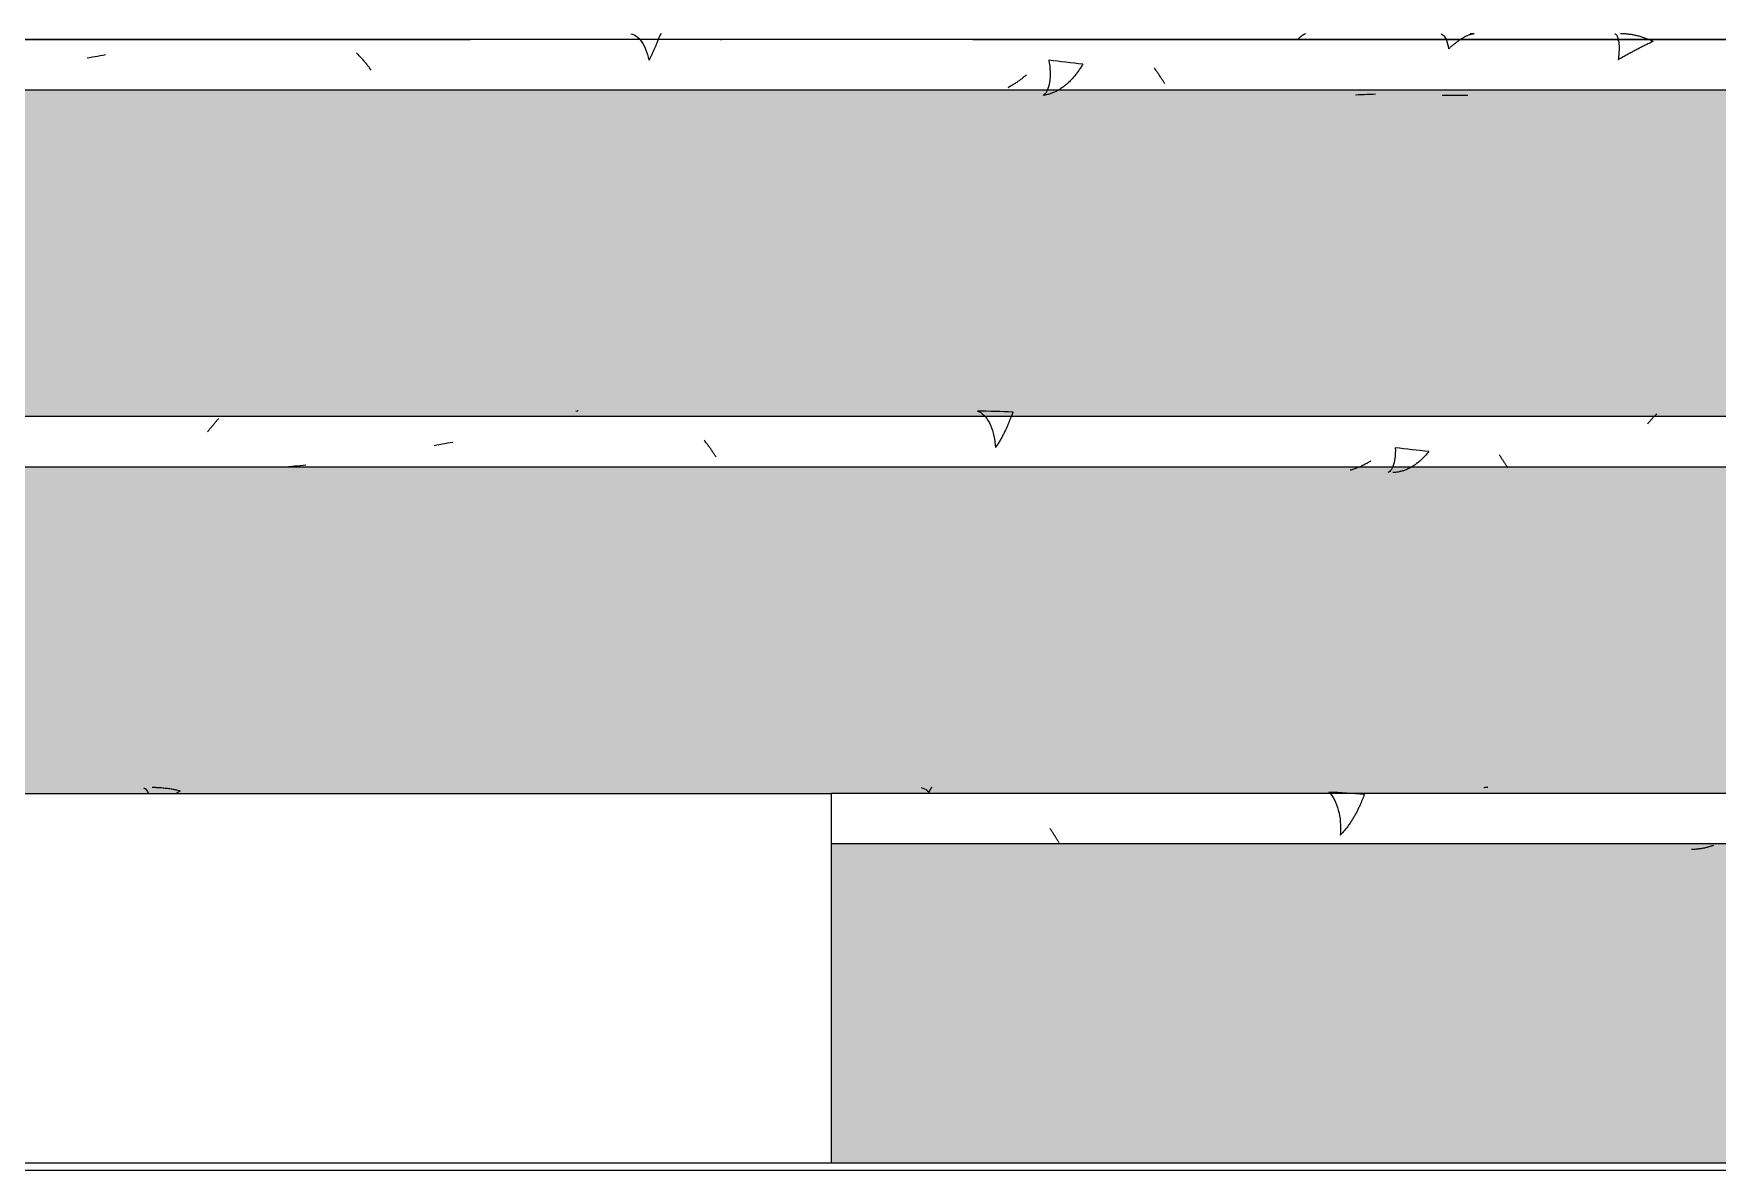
# Model space of a CAD drawing. Header units: millimetres. Extents: x -20608 to 106651, y -8981 to 93550.
# Drawn here: x 35833 to 36503, y -450 to 2 of the extents above; entities that cross this region are included whole.
import ezdxf

# ---------------------------------------------------------------- set-up
doc = ezdxf.new("R2010")
doc.units = ezdxf.units.MM
doc.linetypes.add('Grid Line', pattern=[14, 10, -2, 0, -2])
for name, color, linetype, lineweight in [('C-PRKG', 70, 'Continuous', 5), ('NET CAT', 3, 'Continuous', 5), ('NET THAY 1', 41, 'Continuous', 5), ('NET-THAY', 2, 'Continuous', 9), ('TRUC', 225, 'Continuous', 5)]:
    doc.layers.add(name, color=color, linetype=linetype, lineweight=lineweight)

# ---------------------------------------------------------------- blocks, each defined once
blk = doc.blocks.new('FP_390-MẶT ĐỨNG 1-14')
at = {"layer": 'NET THAY 1'}
for p, q in [((35876.63, -297.74), (35877.05, -297.93)), ((35877.05, -297.93), (35877.46, -298.24)), ((35877.46, -298.24), (35877.85, -298.68)), ((35877.85, -298.68), (35878.21, -299.24)), ((35878.21, -299.24), (35878.55, -299.91)), ((35880.63, -297.68), (35880.16, -297.67)), ((35881.1, -297.69), (35880.63, -297.68)), ((35881.57, -297.71), (35881.1, -297.69)), ((35882.04, -297.73), (35881.57, -297.71)), ((35882.51, -297.75), (35882.04, -297.73)), ((35882.97, -297.78), (35882.51, -297.75)), ((35883.44, -297.81), (35882.97, -297.78)), ((35883.91, -297.85), (35883.44, -297.81)), ((35884.38, -297.89), (35883.91, -297.85)), ((35884.84, -297.94), (35884.38, -297.89)), ((35885.31, -297.99), (35884.84, -297.94)), ((35885.77, -298.04), (35885.31, -297.99)), ((35886.24, -298.1), (35885.77, -298.04)), ((35886.71, -298.17), (35886.24, -298.1)), ((35887.17, -298.24), (35886.71, -298.17)), ((35887.63, -298.31), (35887.17, -298.24)), ((35888.1, -298.38), (35887.63, -298.31)), ((35888.56, -298.46), (35888.1, -298.38)), ((35889.02, -298.55), (35888.56, -298.46)), ((35889.48, -298.64), (35889.02, -298.55)), ((35889.94, -298.73), (35889.48, -298.64)), ((35890.07, -299.78), (35889.85, -299.92)), ((35890.4, -298.83), (35889.94, -298.73)), ((35890.28, -299.64), (35890.07, -299.78)), ((35890.49, -299.51), (35890.28, -299.64)), ((35890.86, -298.93), (35890.4, -298.83)), ((35890.7, -299.39), (35890.49, -299.51)), ((35890.9, -299.27), (35890.7, -299.39)), ((35891.32, -299.03), (35890.86, -298.93)), ((35891.11, -299.15), (35890.9, -299.27)), ((35891.32, -299.03), (35891.11, -299.15)), ((36186.2, -297.72), (36186.86, -297.88)), ((36186.86, -297.88), (36187.52, -298.13)), ((36187.52, -298.13), (36188.16, -298.48)), ((36188.16, -298.48), (36188.78, -298.93)), ((36188.78, -298.93), (36189.39, -299.48)), ((36189.45, -299.31), (36189.39, -299.48)), ((36189.52, -299.15), (36189.45, -299.31)), ((36189.58, -299.01), (36189.52, -299.15)), ((36189.64, -298.86), (36189.58, -299.01)), ((36189.7, -298.73), (36189.64, -298.86)), ((36189.76, -298.6), (36189.7, -298.73)), ((36189.82, -298.48), (36189.76, -298.6)), ((36189.87, -298.37), (36189.82, -298.48)), ((36189.93, -298.27), (36189.87, -298.37)), ((36189.98, -298.18), (36189.93, -298.27)), ((36190.03, -298.09), (36189.98, -298.18)), ((36190.08, -298.01), (36190.03, -298.09)), ((36190.13, -297.94), (36190.08, -298.01)), ((36190.18, -297.88), (36190.13, -297.94)), ((36190.23, -297.82), (36190.18, -297.88)), ((36190.28, -297.78), (36190.23, -297.82)), ((36190.33, -297.74), (36190.28, -297.78)), ((36190.37, -297.71), (36190.33, -297.74)), ((36190.42, -297.69), (36190.37, -297.71)), ((36190.47, -297.68), (36190.42, -297.69)), ((36350.33, -299.6), (36348.56, -299.49)), ((36348.56, -299.49), (36349.15, -300.14)), ((36349.15, -300.14), (36349.72, -300.87)), ((36349.72, -300.87), (36350.25, -301.69)), ((36352.09, -299.71), (36350.33, -299.6)), ((36353.85, -299.82), (36352.09, -299.71)), ((36355.62, -299.94), (36353.85, -299.82)), ((36357.38, -300.06), (36355.62, -299.94)), ((36359.14, -300.18), (36357.38, -300.06)), ((36360.9, -300.3), (36359.14, -300.18)), ((36362.66, -300.43), (36360.9, -300.3)), ((36362.21, -301.57), (36362.11, -301.81)), ((36362.3, -301.33), (36362.21, -301.57)), ((36362.4, -301.09), (36362.3, -301.33)), ((36362.49, -300.87), (36362.4, -301.09)), ((36362.57, -300.65), (36362.49, -300.87)), ((36362.66, -300.43), (36362.57, -300.65)), ((36410.26, -297.69), (36410.38, -297.73)), ((36410.66, -297.71), (36410.38, -297.73)), ((36410.93, -297.7), (36410.66, -297.71)), ((36411.2, -297.69), (36410.93, -297.7)), ((36411.48, -297.68), (36411.2, -297.69)), ((36411.75, -297.67), (36411.48, -297.68)), ((36350.25, -301.69), (36350.74, -302.57)), ((36350.74, -302.57), (36351.19, -303.53)), ((36351.19, -303.53), (36351.6, -304.54)), ((36351.6, -304.54), (36351.97, -305.59)), ((36351.97, -305.59), (36352.29, -306.69)), ((36352.29, -306.69), (36352.56, -307.81)), ((36352.56, -307.81), (36352.78, -308.96)), ((36359.24, -308.05), (36359.06, -308.38)), ((36359.42, -307.72), (36359.24, -308.05)), ((36359.59, -307.4), (36359.42, -307.72)), ((36359.76, -307.07), (36359.59, -307.4)), ((36359.92, -306.75), (36359.76, -307.07)), ((36360.08, -306.43), (36359.92, -306.75)), ((36360.23, -306.11), (36360.08, -306.43)), ((36360.38, -305.8), (36360.23, -306.11)), ((36360.53, -305.49), (36360.38, -305.8)), ((36360.67, -305.18), (36360.53, -305.49)), ((36360.81, -304.87), (36360.67, -305.18)), ((36360.95, -304.57), (36360.81, -304.87)), ((36361.08, -304.27), (36360.95, -304.57)), ((36361.21, -303.98), (36361.08, -304.27)), ((36361.33, -303.69), (36361.21, -303.98)), ((36361.46, -303.41), (36361.33, -303.69)), ((36361.57, -303.13), (36361.46, -303.41)), ((36361.69, -302.86), (36361.57, -303.13)), ((36361.8, -302.59), (36361.69, -302.86)), ((36361.91, -302.32), (36361.8, -302.59)), ((36362.01, -302.06), (36361.91, -302.32)), ((36362.11, -301.81), (36362.01, -302.06)), ((36237.72, -314.26), (36237.53, -313.99)), ((36237.9, -314.53), (36237.72, -314.26)), ((36238.08, -314.8), (36237.9, -314.53)), ((36238.25, -315.07), (36238.08, -314.8)), ((36352.78, -308.96), (36352.96, -310.11)), ((36352.96, -310.11), (36353.08, -311.26)), ((36353.08, -311.26), (36353.15, -312.41)), ((36353.16, -314.62), (36353.09, -315.66)), ((36353.15, -312.41), (36353.18, -313.53)), ((36353.18, -313.53), (36353.16, -314.62)), ((36354.62, -314.9), (36354.35, -315.2)), ((36354.88, -314.59), (36354.62, -314.9)), ((36355.13, -314.28), (36354.88, -314.59)), ((36355.39, -313.97), (36355.13, -314.28)), ((36355.64, -313.65), (36355.39, -313.97)), ((36355.88, -313.33), (36355.64, -313.65)), ((36356.12, -313.01), (36355.88, -313.33)), ((36356.36, -312.69), (36356.12, -313.01)), ((36356.59, -312.36), (36356.36, -312.69)), ((36356.82, -312.03), (36356.59, -312.36)), ((36357.04, -311.7), (36356.82, -312.03)), ((36357.26, -311.37), (36357.04, -311.7)), ((36357.48, -311.04), (36357.26, -311.37)), ((36357.69, -310.71), (36357.48, -311.04)), ((36357.9, -310.37), (36357.69, -310.71)), ((36358.11, -310.04), (36357.9, -310.37)), ((36358.31, -309.71), (36358.11, -310.04)), ((36358.5, -309.38), (36358.31, -309.71)), ((36358.69, -309.04), (36358.5, -309.38)), ((36358.88, -308.71), (36358.69, -309.04)), ((36359.06, -308.38), (36358.88, -308.71)), ((36238.42, -315.33), (36238.25, -315.07)), ((36238.59, -315.59), (36238.42, -315.33)), ((36238.76, -315.85), (36238.59, -315.59)), ((36238.92, -316.11), (36238.76, -315.85)), ((36239.08, -316.36), (36238.92, -316.11)), ((36239.24, -316.6), (36239.08, -316.36)), ((36239.4, -316.85), (36239.24, -316.6)), ((36239.55, -317.09), (36239.4, -316.85)), ((36239.7, -317.32), (36239.55, -317.09)), ((36239.85, -317.56), (36239.7, -317.32)), ((36239.99, -317.78), (36239.85, -317.56)), ((36240.14, -318.01), (36239.99, -317.78)), ((36240.28, -318.23), (36240.14, -318.01)), ((36240.42, -318.44), (36240.28, -318.23)), ((36240.55, -318.65), (36240.42, -318.44)), ((36240.69, -318.86), (36240.55, -318.65)), ((36240.82, -319.06), (36240.69, -318.86)), ((36240.95, -319.25), (36240.82, -319.06)), ((36241.07, -319.44), (36240.95, -319.25)), ((36241.2, -319.62), (36241.07, -319.44)), ((36353.09, -315.66), (36352.98, -316.66)), ((36353.26, -316.38), (36352.98, -316.66)), ((36353.54, -316.09), (36353.26, -316.38)), ((36353.81, -315.8), (36353.54, -316.09)), ((36354.09, -315.5), (36353.81, -315.8)), ((36354.35, -315.2), (36354.09, -315.5)), ((36498.38, -321.67), (36498.02, -321.75)), ((36498.74, -321.58), (36498.38, -321.67)), ((36499.1, -321.49), (36498.74, -321.58)), ((36499.46, -321.39), (36499.1, -321.49)), ((36499.82, -321.29), (36499.46, -321.39)), ((36500.17, -321.18), (36499.82, -321.29)), ((36500.53, -321.06), (36500.17, -321.18)), ((36500.88, -320.95), (36500.53, -321.06)), ((36501.23, -320.82), (36500.88, -320.95)), ((36501.58, -320.7), (36501.23, -320.82)), ((36493.28, -322.32), (36492.92, -322.33)), ((36493.65, -322.31), (36493.28, -322.32)), ((36494.02, -322.29), (36493.65, -322.31)), ((36494.38, -322.27), (36494.02, -322.29)), ((36494.75, -322.24), (36494.38, -322.27)), ((36495.12, -322.21), (36494.75, -322.24)), ((36495.48, -322.17), (36495.12, -322.21)), ((36495.85, -322.13), (36495.48, -322.17)), ((36496.21, -322.08), (36495.85, -322.13)), ((36496.57, -322.02), (36496.21, -322.08)), ((36496.94, -321.96), (36496.57, -322.02)), ((36497.3, -321.9), (36496.94, -321.96)), ((36497.66, -321.83), (36497.3, -321.9)), ((36498.02, -321.75), (36497.66, -321.83))]:
    blk.add_line(p, q, dxfattribs=at)
at = {"layer": 'NET THAY 1', "color": 7}
for p, q in [((37150.52, -300), (36150.52, -300)), ((36150.52, -320), (37150.52, -320))]:
    blk.add_line(p, q, dxfattribs=at)
blk = doc.blocks.new('FP_391-MẶT ĐỨNG 1-14')
at = {"layer": 'NET THAY 1', "color": 7}
for p, q in [((38379.9, -150), (34501.29, -150)), ((34501.29, -170), (38379.9, -170))]:
    blk.add_line(p, q, dxfattribs=at)
at = {"layer": 'NET THAY 1'}
for p, q in [((35903.98, -153.91), (35903.79, -154.14)), ((35904.17, -153.69), (35903.98, -153.91)), ((35904.35, -153.46), (35904.17, -153.69)), ((35904.53, -153.24), (35904.35, -153.46)), ((35904.71, -153.02), (35904.53, -153.24)), ((35904.89, -152.81), (35904.71, -153.02)), ((35905.06, -152.6), (35904.89, -152.81)), ((35905.23, -152.39), (35905.06, -152.6)), ((35905.4, -152.19), (35905.23, -152.39)), ((35905.57, -151.99), (35905.4, -152.19)), ((35905.74, -151.79), (35905.57, -151.99)), ((35905.9, -151.59), (35905.74, -151.79)), ((35906.07, -151.4), (35905.9, -151.59)), ((35906.23, -151.22), (35906.07, -151.4)), ((35906.39, -151.04), (35906.23, -151.22)), ((35906.55, -150.86), (35906.39, -151.04)), ((36048.81, -147.72), (36049.44, -147.86)), ((36049.48, -147.81), (36049.44, -147.86)), ((36049.53, -147.77), (36049.48, -147.81)), ((36049.57, -147.73), (36049.53, -147.77)), ((36049.62, -147.71), (36049.57, -147.73)), ((36049.66, -147.69), (36049.62, -147.71)), ((36049.71, -147.68), (36049.66, -147.69)), ((36210.39, -147.9), (36208.61, -147.86)), ((36208.61, -147.86), (36209.29, -148.11)), ((36209.29, -148.11), (36209.94, -148.47)), ((36209.94, -148.47), (36210.58, -148.93)), ((36212.17, -147.94), (36210.39, -147.9)), ((36210.58, -148.93), (36211.2, -149.49)), ((36211.2, -149.49), (36211.8, -150.13)), ((36211.8, -150.13), (36212.36, -150.87)), ((36213.95, -147.98), (36212.17, -147.94)), ((36212.36, -150.87), (36212.89, -151.68)), ((36212.89, -151.68), (36213.38, -152.57)), ((36213.38, -152.57), (36213.83, -153.52)), ((36213.83, -153.52), (36214.24, -154.53)), ((36215.72, -148.03), (36213.95, -147.98)), ((36217.5, -148.08), (36215.72, -148.03)), ((36219.27, -148.13), (36217.5, -148.08)), ((36221.05, -148.19), (36219.27, -148.13)), ((36220.43, -154.02), (36220.3, -154.31)), ((36220.55, -153.73), (36220.43, -154.02)), ((36220.68, -153.44), (36220.55, -153.73)), ((36220.79, -153.16), (36220.68, -153.44)), ((36220.91, -152.89), (36220.79, -153.16)), ((36221.02, -152.62), (36220.91, -152.89)), ((36221.13, -152.35), (36221.02, -152.62)), ((36222.83, -148.25), (36221.05, -148.19)), ((36221.23, -152.1), (36221.13, -152.35)), ((36221.33, -151.84), (36221.23, -152.1)), ((36221.43, -151.6), (36221.33, -151.84)), ((36221.53, -151.36), (36221.43, -151.6)), ((36221.62, -151.12), (36221.53, -151.36)), ((36221.71, -150.89), (36221.62, -151.12)), ((36221.8, -150.67), (36221.71, -150.89)), ((36221.88, -150.46), (36221.8, -150.67)), ((36221.96, -150.25), (36221.88, -150.46)), ((36222.04, -150.05), (36221.96, -150.25)), ((36222.12, -149.86), (36222.04, -150.05)), ((36222.19, -149.67), (36222.12, -149.86)), ((36222.26, -149.49), (36222.19, -149.67)), ((36222.33, -149.32), (36222.26, -149.49)), ((36222.4, -149.16), (36222.33, -149.32)), ((36222.47, -149.01), (36222.4, -149.16)), ((36222.53, -148.86), (36222.47, -149.01)), ((36222.59, -148.72), (36222.53, -148.86)), ((36222.65, -148.59), (36222.59, -148.72)), ((36222.71, -148.47), (36222.65, -148.59)), ((36222.77, -148.35), (36222.71, -148.47)), ((36222.83, -148.25), (36222.77, -148.35)), ((36475.54, -152.79), (36475.36, -153.01)), ((36475.71, -152.58), (36475.54, -152.79)), ((36475.89, -152.38), (36475.71, -152.58)), ((36476.06, -152.17), (36475.89, -152.38)), ((36476.22, -151.97), (36476.06, -152.17)), ((36476.39, -151.77), (36476.22, -151.97)), ((36476.56, -151.58), (36476.39, -151.77)), ((36476.72, -151.39), (36476.56, -151.58)), ((36476.88, -151.21), (36476.72, -151.39)), ((36477.04, -151.02), (36476.88, -151.21)), ((36477.2, -150.85), (36477.04, -151.02)), ((36477.35, -150.67), (36477.2, -150.85)), ((36477.51, -150.5), (36477.35, -150.67)), ((36477.66, -150.34), (36477.51, -150.5)), ((36477.81, -150.18), (36477.66, -150.34)), ((36477.96, -150.02), (36477.81, -150.18)), ((36478.11, -149.87), (36477.96, -150.02)), ((36478.25, -149.72), (36478.11, -149.87)), ((36478.4, -149.58), (36478.25, -149.72)), ((36478.54, -149.44), (36478.4, -149.58)), ((36478.68, -149.31), (36478.54, -149.44)), ((36478.82, -149.18), (36478.68, -149.31)), ((36478.96, -149.06), (36478.82, -149.18)), ((36479.1, -148.94), (36478.96, -149.06)), ((35902.42, -155.82), (35902.21, -156.06)), ((35902.62, -155.57), (35902.42, -155.82)), ((35902.82, -155.33), (35902.62, -155.57)), ((35903.02, -155.08), (35902.82, -155.33)), ((35903.22, -154.85), (35903.02, -155.08)), ((35903.41, -154.61), (35903.22, -154.85)), ((35903.6, -154.37), (35903.41, -154.61)), ((35903.79, -154.14), (35903.6, -154.37)), ((35997.64, -160.69), (35996.58, -160.88)), ((35998.7, -160.5), (35997.64, -160.69)), ((35999.76, -160.31), (35998.7, -160.5)), ((36100.09, -159.73), (36099.86, -159.44)), ((36100.32, -160.02), (36100.09, -159.73)), ((36100.55, -160.31), (36100.32, -160.02)), ((36100.77, -160.6), (36100.55, -160.31)), ((36101, -160.89), (36100.77, -160.6)), ((36214.24, -154.53), (36214.61, -155.59)), ((36214.61, -155.59), (36214.93, -156.69)), ((36214.93, -156.69), (36215.2, -157.81)), ((36215.2, -157.81), (36215.43, -158.95)), ((36215.43, -158.95), (36215.6, -160.11)), ((36215.6, -160.11), (36215.72, -161.26)), ((36216.9, -160.75), (36216.69, -161.08)), ((36217.11, -160.42), (36216.9, -160.75)), ((36217.32, -160.08), (36217.11, -160.42)), ((36217.52, -159.75), (36217.32, -160.08)), ((36217.71, -159.42), (36217.52, -159.75)), ((36217.9, -159.08), (36217.71, -159.42)), ((36218.09, -158.75), (36217.9, -159.08)), ((36218.28, -158.42), (36218.09, -158.75)), ((36218.46, -158.09), (36218.28, -158.42)), ((36218.63, -157.76), (36218.46, -158.09)), ((36218.8, -157.44), (36218.63, -157.76)), ((36218.97, -157.11), (36218.8, -157.44)), ((36219.13, -156.79), (36218.97, -157.11)), ((36219.29, -156.47), (36219.13, -156.79)), ((36219.45, -156.15), (36219.29, -156.47)), ((36219.6, -155.84), (36219.45, -156.15)), ((36219.75, -155.52), (36219.6, -155.84)), ((36219.89, -155.21), (36219.75, -155.52)), ((36220.03, -154.91), (36219.89, -155.21)), ((36220.17, -154.61), (36220.03, -154.91)), ((36220.3, -154.31), (36220.17, -154.61)), ((35993.4, -161.46), (35992.33, -161.65)), ((35994.46, -161.27), (35993.4, -161.46)), ((35995.52, -161.07), (35994.46, -161.27)), ((35996.58, -160.88), (35995.52, -161.07)), ((36101.21, -161.18), (36101, -160.89)), ((36101.43, -161.47), (36101.21, -161.18)), ((36101.64, -161.76), (36101.43, -161.47)), ((36101.85, -162.05), (36101.64, -161.76)), ((36102.05, -162.33), (36101.85, -162.05)), ((36102.25, -162.62), (36102.05, -162.33)), ((36102.45, -162.9), (36102.25, -162.62)), ((36102.65, -163.18), (36102.45, -162.9)), ((36102.84, -163.46), (36102.65, -163.18)), ((36103.03, -163.74), (36102.84, -163.46)), ((36103.22, -164.02), (36103.03, -163.74)), ((36103.4, -164.29), (36103.22, -164.02)), ((36103.58, -164.56), (36103.4, -164.29)), ((36103.76, -164.83), (36103.58, -164.56)), ((36103.93, -165.1), (36103.76, -164.83)), ((36104.1, -165.36), (36103.93, -165.1)), ((36104.27, -165.62), (36104.1, -165.36)), ((36104.44, -165.88), (36104.27, -165.62)), ((36104.6, -166.13), (36104.44, -165.88)), ((36215.72, -161.26), (36215.8, -162.4)), ((36216.03, -162.07), (36215.8, -162.4)), ((36216.25, -161.74), (36216.03, -162.07)), ((36216.47, -161.41), (36216.25, -161.74)), ((36216.69, -161.08), (36216.47, -161.41)), ((36374.65, -167.51), (36374.46, -168.38)), ((36374.79, -166.59), (36374.65, -167.51)), ((36374.9, -165.61), (36374.79, -166.59)), ((36374.97, -164.58), (36374.9, -165.61)), ((36376.63, -162.62), (36374.96, -162.42)), ((36374.96, -162.42), (36374.99, -163.52)), ((36374.99, -163.52), (36374.97, -164.58)), ((36378.29, -162.82), (36376.63, -162.62)), ((36379.96, -163.02), (36378.29, -162.82)), ((36381.62, -163.22), (36379.96, -163.02)), ((36383.28, -163.42), (36381.62, -163.22)), ((36384.93, -163.61), (36383.28, -163.42)), ((36384.97, -167.5), (36384.68, -167.76)), ((36386.59, -163.81), (36384.93, -163.61)), ((36385.27, -167.23), (36384.97, -167.5)), ((36385.55, -166.96), (36385.27, -167.23)), ((36385.84, -166.69), (36385.55, -166.96)), ((36386.12, -166.4), (36385.84, -166.69)), ((36386.4, -166.12), (36386.12, -166.4)), ((36386.68, -165.83), (36386.4, -166.12)), ((36388.25, -164), (36386.59, -163.81)), ((36386.95, -165.53), (36386.68, -165.83)), ((36387.21, -165.23), (36386.95, -165.53)), ((36387.48, -164.93), (36387.21, -165.23)), ((36387.74, -164.62), (36387.48, -164.93)), ((36387.99, -164.31), (36387.74, -164.62)), ((36388.25, -164), (36387.99, -164.31)), ((36416.59, -165.58), (36416.42, -165.32)), ((36416.76, -165.84), (36416.59, -165.58)), ((36416.92, -166.09), (36416.76, -165.84)), ((36417.09, -166.34), (36416.92, -166.09)), ((36417.24, -166.59), (36417.09, -166.34)), ((36417.4, -166.83), (36417.24, -166.59)), ((36417.55, -167.08), (36417.4, -166.83)), ((36417.7, -167.31), (36417.55, -167.08)), ((36417.85, -167.54), (36417.7, -167.31)), ((36418, -167.77), (36417.85, -167.54)), ((35934.57, -170.07), (35933.45, -170.18)), ((35935.7, -169.96), (35934.57, -170.07)), ((35936.83, -169.84), (35935.7, -169.96)), ((35937.95, -169.72), (35936.83, -169.84)), ((35939.07, -169.6), (35937.95, -169.72)), ((35940.2, -169.48), (35939.07, -169.6)), ((35941.32, -169.36), (35940.2, -169.48)), ((36357.38, -171.32), (36357.02, -171.42)), ((36357.73, -171.22), (36357.38, -171.32)), ((36358.09, -171.11), (36357.73, -171.22)), ((36358.44, -170.99), (36358.09, -171.11)), ((36358.8, -170.87), (36358.44, -170.99)), ((36359.15, -170.74), (36358.8, -170.87)), ((36359.5, -170.61), (36359.15, -170.74)), ((36359.85, -170.48), (36359.5, -170.61)), ((36360.19, -170.33), (36359.85, -170.48)), ((36360.54, -170.19), (36360.19, -170.33)), ((36360.89, -170.04), (36360.54, -170.19)), ((36361.23, -169.89), (36360.89, -170.04)), ((36361.57, -169.73), (36361.23, -169.89)), ((36361.91, -169.56), (36361.57, -169.73)), ((36362.25, -169.4), (36361.91, -169.56)), ((36362.59, -169.22), (36362.25, -169.4)), ((36362.92, -169.05), (36362.59, -169.22)), ((36363.26, -168.87), (36362.92, -169.05)), ((36363.59, -168.68), (36363.26, -168.87)), ((36363.92, -168.5), (36363.59, -168.68)), ((36364.25, -168.3), (36363.92, -168.5)), ((36364.57, -168.11), (36364.25, -168.3)), ((36364.9, -167.91), (36364.57, -168.11)), ((36365.22, -167.71), (36364.9, -167.91)), ((36372.38, -172.12), (36372.02, -172.28)), ((36372.74, -171.87), (36372.38, -172.12)), ((36373.08, -171.51), (36372.74, -171.87)), ((36373.41, -171.06), (36373.08, -171.51)), ((36373.71, -170.52), (36373.41, -171.06)), ((36373.99, -169.88), (36373.71, -170.52)), ((36374.24, -169.17), (36373.99, -169.88)), ((36374.35, -172.31), (36374, -172.32)), ((36374.46, -168.38), (36374.24, -169.17)), ((36374.7, -172.29), (36374.35, -172.31)), ((36375.06, -172.26), (36374.7, -172.29)), ((36375.41, -172.22), (36375.06, -172.26)), ((36375.76, -172.17), (36375.41, -172.22)), ((36376.11, -172.11), (36375.76, -172.17)), ((36376.46, -172.04), (36376.11, -172.11)), ((36376.81, -171.97), (36376.46, -172.04)), ((36377.16, -171.88), (36376.81, -171.97)), ((36377.51, -171.79), (36377.16, -171.88)), ((36377.86, -171.69), (36377.51, -171.79)), ((36378.2, -171.58), (36377.86, -171.69)), ((36378.54, -171.46), (36378.2, -171.58)), ((36378.89, -171.33), (36378.54, -171.46)), ((36379.23, -171.2), (36378.89, -171.33)), ((36379.57, -171.06), (36379.23, -171.2)), ((36379.9, -170.9), (36379.57, -171.06)), ((36380.24, -170.75), (36379.9, -170.9)), ((36380.57, -170.58), (36380.24, -170.75)), ((36380.9, -170.4), (36380.57, -170.58)), ((36381.23, -170.22), (36380.9, -170.4)), ((36381.56, -170.03), (36381.23, -170.22)), ((36381.88, -169.84), (36381.56, -170.03)), ((36382.2, -169.63), (36381.88, -169.84)), ((36382.52, -169.42), (36382.2, -169.63)), ((36382.84, -169.2), (36382.52, -169.42)), ((36383.15, -168.98), (36382.84, -169.2)), ((36383.46, -168.75), (36383.15, -168.98)), ((36383.77, -168.51), (36383.46, -168.75)), ((36384.08, -168.27), (36383.77, -168.51)), ((36384.38, -168.02), (36384.08, -168.27)), ((36384.68, -167.76), (36384.38, -168.02)), ((36418.14, -168), (36418, -167.77)), ((36418.28, -168.21), (36418.14, -168)), ((36418.42, -168.43), (36418.28, -168.21)), ((36418.56, -168.64), (36418.42, -168.43)), ((36418.69, -168.84), (36418.56, -168.64)), ((36418.82, -169.04), (36418.69, -168.84)), ((36418.95, -169.24), (36418.82, -169.04)), ((36419.08, -169.43), (36418.95, -169.24)), ((36419.2, -169.61), (36419.08, -169.43)), ((36419.33, -169.79), (36419.2, -169.61)), ((36419.45, -169.97), (36419.33, -169.79)), ((36419.57, -170.14), (36419.45, -169.97)), ((36419.69, -170.3), (36419.57, -170.14)), ((36419.8, -170.46), (36419.69, -170.3))]:
    blk.add_line(p, q, dxfattribs=at)
blk = doc.blocks.new('FP_392-MẶT ĐỨNG 1-14')
at = {"layer": 'NET THAY 1', "color": 7}
for p, q in [((38241.93, 0), (34501.29, 0)), ((34501.29, -20), (38241.93, -20))]:
    blk.add_line(p, q, dxfattribs=at)
at = {"layer": 'NET THAY 1'}
for p, q in [((36070.63, 2.27), (36071.31, 2.11)), ((36071.31, 2.11), (36071.99, 1.83)), ((36071.99, 1.83), (36072.66, 1.45)), ((36072.66, 1.45), (36073.3, 0.96)), ((36073.3, 0.96), (36073.92, 0.38)), ((36073.92, 0.38), (36074.52, -0.3)), ((36081.56, 0.05), (36081.48, -0.15)), ((36081.63, 0.24), (36081.56, 0.05)), ((36081.71, 0.42), (36081.63, 0.24)), ((36081.78, 0.59), (36081.71, 0.42)), ((36081.84, 0.76), (36081.78, 0.59)), ((36081.91, 0.91), (36081.84, 0.76)), ((36081.97, 1.06), (36081.91, 0.91)), ((36082.04, 1.21), (36081.97, 1.06)), ((36082.1, 1.34), (36082.04, 1.21)), ((36082.16, 1.47), (36082.1, 1.34)), ((36082.22, 1.58), (36082.16, 1.47)), ((36082.27, 1.69), (36082.22, 1.58)), ((36082.33, 1.79), (36082.27, 1.69)), ((36082.38, 1.89), (36082.33, 1.79)), ((36082.43, 1.97), (36082.38, 1.89)), ((36082.49, 2.04), (36082.43, 1.97)), ((36082.54, 2.11), (36082.49, 2.04)), ((36082.59, 2.17), (36082.54, 2.11)), ((36082.64, 2.22), (36082.59, 2.17)), ((36082.68, 2.26), (36082.64, 2.22)), ((36082.73, 2.29), (36082.68, 2.26)), ((36082.78, 2.31), (36082.73, 2.29)), ((36082.83, 2.32), (36082.78, 2.31)), ((36336.19, 0.15), (36336.04, 0)), ((36336.33, 0.29), (36336.19, 0.15)), ((36336.48, 0.44), (36336.33, 0.29)), ((36336.62, 0.57), (36336.48, 0.44)), ((36336.76, 0.7), (36336.62, 0.57)), ((36336.9, 0.83), (36336.76, 0.7)), ((36337.04, 0.96), (36336.9, 0.83)), ((36337.18, 1.07), (36337.04, 0.96)), ((36337.32, 1.19), (36337.18, 1.07)), ((36337.46, 1.29), (36337.32, 1.19)), ((36337.59, 1.4), (36337.46, 1.29)), ((36337.73, 1.49), (36337.59, 1.4)), ((36337.86, 1.59), (36337.73, 1.49)), ((36337.99, 1.67), (36337.86, 1.59)), ((36338.12, 1.75), (36337.99, 1.67)), ((36338.25, 1.83), (36338.12, 1.75)), ((36338.38, 1.9), (36338.25, 1.83)), ((36338.51, 1.97), (36338.38, 1.9)), ((36338.64, 2.03), (36338.51, 1.97)), ((36338.77, 2.08), (36338.64, 2.03)), ((36338.9, 2.13), (36338.77, 2.08)), ((36339.02, 2.18), (36338.9, 2.13)), ((36339.15, 2.21), (36339.02, 2.18)), ((36339.28, 2.25), (36339.15, 2.21)), ((36393.23, 2.26), (36393.66, 2.06)), ((36393.66, 2.06), (36394.07, 1.74)), ((36394.07, 1.74), (36394.47, 1.28)), ((36394.47, 1.28), (36394.84, 0.71)), ((36394.84, 0.71), (36395.18, 0.02)), ((36395.18, 0.02), (36395.48, -0.78)), ((36400.96, 0.04), (36400.74, -0.1)), ((36401.17, 0.18), (36400.96, 0.04)), ((36401.38, 0.32), (36401.17, 0.18)), ((36401.59, 0.45), (36401.38, 0.32)), ((36401.8, 0.58), (36401.59, 0.45)), ((36402.01, 0.7), (36401.8, 0.58)), ((36402.22, 0.82), (36402.01, 0.7)), ((36402.42, 0.93), (36402.22, 0.82)), ((36402.63, 1.04), (36402.42, 0.93)), ((36402.83, 1.15), (36402.63, 1.04)), ((36403.03, 1.25), (36402.83, 1.15)), ((36403.24, 1.35), (36403.03, 1.25)), ((36403.44, 1.44), (36403.24, 1.35)), ((36403.64, 1.53), (36403.44, 1.44)), ((36403.84, 1.62), (36403.64, 1.53)), ((36404.04, 1.7), (36403.84, 1.62)), ((36404.23, 1.77), (36404.04, 1.7)), ((36404.43, 1.84), (36404.23, 1.77)), ((36404.63, 1.91), (36404.43, 1.84)), ((36404.82, 1.97), (36404.63, 1.91)), ((36405.14, 2.32), (36404.73, 2.33)), ((36405.02, 2.03), (36404.82, 1.97)), ((36405.21, 2.08), (36405.02, 2.03)), ((36405.55, 2.31), (36405.14, 2.32)), ((36405.41, 2.12), (36405.21, 2.08)), ((36405.6, 2.17), (36405.41, 2.12)), ((36405.97, 2.3), (36405.55, 2.31)), ((36405.8, 2.2), (36405.6, 2.17)), ((36405.99, 2.24), (36405.8, 2.2)), ((36406.38, 2.29), (36405.97, 2.3)), ((36406.18, 2.26), (36405.99, 2.24)), ((36406.38, 2.29), (36406.18, 2.26)), ((36462.39, 2.31), (36462.54, 2.26)), ((36462.54, 2.26), (36462.68, 2.17)), ((36462.68, 2.17), (36462.82, 2.04)), ((36462.82, 2.04), (36462.96, 1.88)), ((36462.96, 1.88), (36463.09, 1.68)), ((36463.09, 1.68), (36463.22, 1.45)), ((36463.22, 1.45), (36463.34, 1.18)), ((36463.34, 1.18), (36463.45, 0.89)), ((36463.45, 0.89), (36463.56, 0.56)), ((36463.56, 0.56), (36463.66, 0.2)), ((36463.66, 0.2), (36463.74, -0.19)), ((36465.04, 2.32), (36464.64, 2.33)), ((36465.43, 2.3), (36465.04, 2.32)), ((36465.82, 2.29), (36465.43, 2.3)), ((36466.21, 2.26), (36465.82, 2.29)), ((36466.6, 2.23), (36466.21, 2.26)), ((36466.99, 2.2), (36466.6, 2.23)), ((36467.38, 2.16), (36466.99, 2.2)), ((36467.77, 2.11), (36467.38, 2.16)), ((36468.16, 2.06), (36467.77, 2.11)), ((36468.55, 2.01), (36468.16, 2.06)), ((36468.94, 1.95), (36468.55, 2.01)), ((36469.33, 1.88), (36468.94, 1.95)), ((36469.71, 1.81), (36469.33, 1.88)), ((36470.1, 1.73), (36469.71, 1.81)), ((36470.49, 1.65), (36470.1, 1.73)), ((36470.87, 1.57), (36470.49, 1.65)), ((36471.25, 1.47), (36470.87, 1.57)), ((36471.64, 1.38), (36471.25, 1.47)), ((36472.02, 1.28), (36471.64, 1.38)), ((36472.4, 1.17), (36472.02, 1.28)), ((36472.78, 1.06), (36472.4, 1.17)), ((36473.16, 0.94), (36472.78, 1.06)), ((36473.54, 0.82), (36473.16, 0.94)), ((36473.92, 0.7), (36473.54, 0.82)), ((36474.29, 0.57), (36473.92, 0.7)), ((36474.67, 0.43), (36474.29, 0.57)), ((36475.04, 0.3), (36474.67, 0.43)), ((36475.41, 0.15), (36475.04, 0.3)), ((36475.78, 0), (36475.41, 0.15)), ((36476.15, -0.15), (36475.78, 0)), ((35858.42, -6.7), (35857.39, -6.89)), ((35859.45, -6.52), (35858.42, -6.7)), ((35860.48, -6.33), (35859.45, -6.52)), ((35861.51, -6.15), (35860.48, -6.33)), ((35961.75, -5.6), (35961.47, -5.33)), ((35962.03, -5.88), (35961.75, -5.6)), ((35962.3, -6.15), (35962.03, -5.88)), ((35962.57, -6.43), (35962.3, -6.15)), ((35962.83, -6.71), (35962.57, -6.43)), ((36074.52, -0.3), (36075.08, -1.06)), ((36075.08, -1.06), (36075.61, -1.91)), ((36075.61, -1.91), (36076.1, -2.82)), ((36076.1, -2.82), (36076.55, -3.81)), ((36076.55, -3.81), (36076.95, -4.85)), ((36076.95, -4.85), (36077.31, -5.93)), ((36077.31, -5.93), (36077.62, -7.05)), ((36078.71, -6.58), (36078.55, -6.9)), ((36078.87, -6.26), (36078.71, -6.58)), ((36079.02, -5.95), (36078.87, -6.26)), ((36079.17, -5.64), (36079.02, -5.95)), ((36079.32, -5.33), (36079.17, -5.64)), ((36079.46, -5.03), (36079.32, -5.33)), ((36079.59, -4.72), (36079.46, -5.03)), ((36079.73, -4.43), (36079.59, -4.72)), ((36079.86, -4.13), (36079.73, -4.43)), ((36079.98, -3.84), (36079.86, -4.13)), ((36080.1, -3.56), (36079.98, -3.84)), ((36080.22, -3.28), (36080.1, -3.56)), ((36080.34, -3), (36080.22, -3.28)), ((36080.45, -2.73), (36080.34, -3)), ((36080.56, -2.47), (36080.45, -2.73)), ((36080.66, -2.21), (36080.56, -2.47)), ((36080.77, -1.96), (36080.66, -2.21)), ((36080.87, -1.71), (36080.77, -1.96)), ((36080.96, -1.47), (36080.87, -1.71)), ((36081.06, -1.23), (36080.96, -1.47)), ((36081.15, -1), (36081.06, -1.23)), ((36081.23, -0.78), (36081.15, -1)), ((36081.32, -0.56), (36081.23, -0.78)), ((36081.4, -0.35), (36081.32, -0.56)), ((36081.48, -0.15), (36081.4, -0.35)), ((36395.48, -0.78), (36395.75, -1.68)), ((36395.75, -1.68), (36395.96, -2.67)), ((36395.96, -2.67), (36396.13, -3.73)), ((36396.38, -3.51), (36396.13, -3.72)), ((36396.63, -3.3), (36396.38, -3.51)), ((36396.87, -3.1), (36396.63, -3.3)), ((36397.11, -2.89), (36396.87, -3.1)), ((36397.35, -2.7), (36397.11, -2.89)), ((36397.59, -2.5), (36397.35, -2.7)), ((36397.82, -2.31), (36397.59, -2.5)), ((36398.06, -2.12), (36397.82, -2.31)), ((36398.29, -1.93), (36398.06, -2.12)), ((36398.52, -1.75), (36398.29, -1.93)), ((36398.75, -1.57), (36398.52, -1.75)), ((36398.98, -1.39), (36398.75, -1.57)), ((36399.2, -1.22), (36398.98, -1.39)), ((36399.43, -1.05), (36399.2, -1.22)), ((36399.65, -0.88), (36399.43, -1.05)), ((36399.87, -0.72), (36399.65, -0.88)), ((36400.09, -0.56), (36399.87, -0.72)), ((36400.31, -0.4), (36400.09, -0.56)), ((36400.53, -0.25), (36400.31, -0.4)), ((36400.74, -0.1), (36400.53, -0.25)), ((36463.74, -0.19), (36463.82, -0.61)), ((36463.82, -0.61), (36463.89, -1.06)), ((36463.91, -6.09), (36463.83, -6.73)), ((36463.89, -1.06), (36463.95, -1.54)), ((36463.96, -5.46), (36463.91, -6.09)), ((36463.95, -1.54), (36463.99, -2.03)), ((36464, -4.85), (36463.96, -5.46)), ((36463.99, -2.03), (36464.02, -2.56)), ((36464.03, -4.25), (36464, -4.85)), ((36464.02, -2.56), (36464.04, -3.1)), ((36464.04, -3.66), (36464.03, -4.25)), ((36464.04, -3.1), (36464.04, -3.66)), ((36466.47, -6.48), (36466.07, -6.7)), ((36466.86, -6.27), (36466.47, -6.48)), ((36467.26, -6.05), (36466.86, -6.27)), ((36467.65, -5.84), (36467.26, -6.05)), ((36468.04, -5.62), (36467.65, -5.84)), ((36468.43, -5.41), (36468.04, -5.62)), ((36468.82, -5.2), (36468.43, -5.41)), ((36469.2, -4.99), (36468.82, -5.2)), ((36469.58, -4.78), (36469.2, -4.99)), ((36469.97, -4.58), (36469.58, -4.78)), ((36470.35, -4.38), (36469.97, -4.58)), ((36470.72, -4.17), (36470.35, -4.38)), ((36471.1, -3.97), (36470.72, -4.17)), ((36471.48, -3.78), (36471.1, -3.97)), ((36471.85, -3.58), (36471.48, -3.78)), ((36472.22, -3.39), (36471.85, -3.58)), ((36472.59, -3.2), (36472.22, -3.39)), ((36472.96, -3.01), (36472.59, -3.2)), ((36473.33, -2.82), (36472.96, -3.01)), ((36473.69, -2.64), (36473.33, -2.82)), ((36474.05, -2.46), (36473.69, -2.64)), ((36474.42, -2.28), (36474.05, -2.46)), ((36474.78, -2.1), (36474.42, -2.28)), ((36475.14, -1.93), (36474.78, -2.1)), ((36475.49, -1.76), (36475.14, -1.93)), ((36475.85, -1.59), (36475.49, -1.76)), ((36476.2, -1.43), (36475.85, -1.59)), ((36476.52, -0.3), (36476.15, -0.15)), ((36476.56, -1.27), (36476.2, -1.43)), ((36476.88, -0.46), (36476.52, -0.3)), ((36476.91, -1.11), (36476.56, -1.27)), ((36477.25, -0.63), (36476.88, -0.46)), ((36477.26, -0.95), (36476.91, -1.11)), ((36477.61, -0.8), (36477.25, -0.63)), ((36477.61, -0.8), (36477.26, -0.95)), ((35855.32, -7.26), (35854.29, -7.45)), ((35856.36, -7.07), (35855.32, -7.26)), ((35857.39, -6.89), (35856.36, -7.07)), ((35963.1, -6.99), (35962.83, -6.71)), ((35963.36, -7.27), (35963.1, -6.99)), ((35963.61, -7.56), (35963.36, -7.27)), ((35963.87, -7.84), (35963.61, -7.56)), ((35964.12, -8.13), (35963.87, -7.84)), ((35964.36, -8.42), (35964.12, -8.13)), ((35964.61, -8.71), (35964.36, -8.42)), ((35964.85, -9), (35964.61, -8.71)), ((35965.09, -9.29), (35964.85, -9)), ((35965.32, -9.58), (35965.09, -9.29)), ((35965.55, -9.87), (35965.32, -9.58)), ((35965.78, -10.16), (35965.55, -9.87)), ((35966.01, -10.45), (35965.78, -10.16)), ((35966.23, -10.74), (35966.01, -10.45)), ((35966.45, -11.03), (35966.23, -10.74)), ((35966.67, -11.32), (35966.45, -11.03)), ((35966.88, -11.61), (35966.67, -11.32)), ((35967.09, -11.9), (35966.88, -11.61)), ((35967.29, -12.18), (35967.09, -11.9)), ((36077.62, -7.05), (36077.88, -8.2)), ((36078.05, -7.87), (36077.88, -8.2)), ((36078.22, -7.55), (36078.05, -7.87)), ((36078.39, -7.22), (36078.22, -7.55)), ((36078.55, -6.9), (36078.39, -7.22)), ((36238.74, -8.42), (36237.04, -8.22)), ((36237.04, -8.22), (36237.25, -9.37)), ((36237.25, -9.37), (36237.4, -10.53)), ((36237.4, -10.53), (36237.51, -11.67)), ((36237.51, -11.67), (36237.57, -12.81)), ((36237.57, -12.81), (36237.57, -13.92)), ((36240.44, -8.63), (36238.74, -8.42)), ((36242.13, -8.83), (36240.44, -8.63)), ((36243.83, -9.03), (36242.13, -8.83)), ((36245.52, -9.24), (36243.83, -9.03)), ((36247.21, -9.44), (36245.52, -9.24)), ((36248.9, -9.65), (36247.21, -9.44)), ((36248.38, -13.15), (36248.14, -13.47)), ((36248.62, -12.82), (36248.38, -13.15)), ((36248.85, -12.5), (36248.62, -12.82)), ((36249.09, -12.17), (36248.85, -12.5)), ((36250.58, -9.85), (36248.9, -9.65)), ((36249.31, -11.84), (36249.09, -12.17)), ((36249.53, -11.51), (36249.31, -11.84)), ((36249.75, -11.18), (36249.53, -11.51)), ((36249.97, -10.85), (36249.75, -11.18)), ((36250.18, -10.52), (36249.97, -10.85)), ((36250.38, -10.18), (36250.18, -10.52)), ((36250.58, -9.85), (36250.38, -10.18)), ((36279.19, -11.56), (36278.98, -11.27)), ((36279.4, -11.85), (36279.19, -11.56)), ((36279.61, -12.14), (36279.4, -11.85)), ((36279.81, -12.42), (36279.61, -12.14)), ((36280.01, -12.71), (36279.81, -12.42)), ((36280.21, -12.99), (36280.01, -12.71)), ((36280.41, -13.27), (36280.21, -12.99)), ((36280.6, -13.55), (36280.41, -13.27)), ((36463.75, -7.38), (36463.64, -8.04)), ((36464.05, -7.81), (36463.64, -8.04)), ((36463.83, -6.73), (36463.75, -7.38)), ((36464.46, -7.59), (36464.05, -7.81)), ((36464.86, -7.36), (36464.46, -7.59)), ((36465.27, -7.14), (36464.86, -7.36)), ((36465.67, -6.92), (36465.27, -7.14)), ((36466.07, -6.7), (36465.67, -6.92)), ((36221.03, -19.03), (36220.69, -19.2)), ((36221.36, -18.85), (36221.03, -19.03)), ((36221.69, -18.66), (36221.36, -18.85)), ((36222.02, -18.47), (36221.69, -18.66)), ((36222.35, -18.28), (36222.02, -18.47)), ((36222.67, -18.09), (36222.35, -18.28)), ((36223, -17.89), (36222.67, -18.09)), ((36223.32, -17.68), (36223, -17.89)), ((36223.64, -17.48), (36223.32, -17.68)), ((36223.96, -17.27), (36223.64, -17.48)), ((36224.28, -17.05), (36223.96, -17.27)), ((36224.59, -16.84), (36224.28, -17.05)), ((36224.9, -16.62), (36224.59, -16.84)), ((36225.21, -16.39), (36224.9, -16.62)), ((36225.52, -16.17), (36225.21, -16.39)), ((36225.82, -15.94), (36225.52, -16.17)), ((36226.13, -15.71), (36225.82, -15.94)), ((36226.43, -15.48), (36226.13, -15.71)), ((36226.73, -15.24), (36226.43, -15.48)), ((36227.02, -15), (36226.73, -15.24)), ((36227.32, -14.76), (36227.02, -15)), ((36227.61, -14.52), (36227.32, -14.76)), ((36227.9, -14.27), (36227.61, -14.52)), ((36228.18, -14.03), (36227.9, -14.27)), ((36236.71, -19.55), (36236.44, -20.23)), ((36236.95, -18.77), (36236.71, -19.55)), ((36237.16, -17.93), (36236.95, -18.77)), ((36237.32, -17.01), (36237.16, -17.93)), ((36237.45, -16.03), (36237.32, -17.01)), ((36237.54, -15), (36237.45, -16.03)), ((36237.57, -13.92), (36237.54, -15)), ((36240.91, -20.11), (36240.58, -20.29)), ((36241.24, -19.91), (36240.91, -20.11)), ((36241.56, -19.71), (36241.24, -19.91)), ((36241.88, -19.5), (36241.56, -19.71)), ((36242.2, -19.28), (36241.88, -19.5)), ((36242.52, -19.06), (36242.2, -19.28)), ((36242.83, -18.83), (36242.52, -19.06)), ((36243.14, -18.6), (36242.83, -18.83)), ((36243.44, -18.36), (36243.14, -18.6)), ((36243.75, -18.11), (36243.44, -18.36)), ((36244.05, -17.85), (36243.75, -18.11)), ((36244.35, -17.59), (36244.05, -17.85)), ((36244.64, -17.33), (36244.35, -17.59)), ((36244.93, -17.06), (36244.64, -17.33)), ((36245.22, -16.78), (36244.93, -17.06)), ((36245.5, -16.5), (36245.22, -16.78)), ((36245.78, -16.22), (36245.5, -16.5)), ((36246.06, -15.93), (36245.78, -16.22)), ((36246.33, -15.63), (36246.06, -15.93)), ((36246.6, -15.33), (36246.33, -15.63)), ((36246.87, -15.03), (36246.6, -15.33)), ((36247.13, -14.73), (36246.87, -15.03)), ((36247.39, -14.42), (36247.13, -14.73)), ((36247.64, -14.1), (36247.39, -14.42)), ((36247.89, -13.79), (36247.64, -14.1)), ((36248.14, -13.47), (36247.89, -13.79)), ((36280.79, -13.83), (36280.6, -13.55)), ((36280.97, -14.11), (36280.79, -13.83)), ((36281.15, -14.38), (36280.97, -14.11)), ((36281.33, -14.65), (36281.15, -14.38)), ((36281.51, -14.92), (36281.33, -14.65)), ((36281.68, -15.18), (36281.51, -14.92)), ((36281.86, -15.45), (36281.68, -15.18)), ((36282.02, -15.7), (36281.86, -15.45)), ((36282.19, -15.96), (36282.02, -15.7)), ((36282.35, -16.21), (36282.19, -15.96)), ((36282.51, -16.46), (36282.35, -16.21)), ((36282.67, -16.71), (36282.51, -16.46)), ((36282.82, -16.95), (36282.67, -16.71)), ((36282.97, -17.19), (36282.82, -16.95)), ((36283.12, -17.42), (36282.97, -17.19)), ((36283.27, -17.65), (36283.12, -17.42)), ((36235.11, -22.04), (36234.74, -22.23)), ((36235.09, -22.19), (36234.74, -22.23)), ((36235.44, -22.13), (36235.09, -22.19)), ((36235.47, -21.74), (36235.11, -22.04)), ((36235.8, -22.07), (36235.44, -22.13)), ((36235.81, -21.33), (36235.47, -21.74)), ((36236.15, -22), (36235.8, -22.07)), ((36236.13, -20.83), (36235.81, -21.33)), ((36236.44, -20.23), (36236.13, -20.83)), ((36236.5, -21.92), (36236.15, -22)), ((36236.85, -21.83), (36236.5, -21.92)), ((36237.19, -21.73), (36236.85, -21.83)), ((36237.54, -21.62), (36237.19, -21.73)), ((36237.89, -21.51), (36237.54, -21.62)), ((36238.23, -21.39), (36237.89, -21.51)), ((36238.57, -21.25), (36238.23, -21.39)), ((36238.91, -21.11), (36238.57, -21.25)), ((36239.25, -20.96), (36238.91, -21.11)), ((36239.59, -20.81), (36239.25, -20.96)), ((36239.92, -20.64), (36239.59, -20.81)), ((36240.25, -20.47), (36239.92, -20.64)), ((36240.58, -20.29), (36240.25, -20.47)), ((36360.28, -22.06), (36359.14, -22.1)), ((36361.42, -22.02), (36360.28, -22.06)), ((36362.56, -21.98), (36361.42, -22.02)), ((36363.7, -21.93), (36362.56, -21.98)), ((36364.84, -21.88), (36363.7, -21.93)), ((36365.98, -21.83), (36364.84, -21.88)), ((36367.12, -21.77), (36365.98, -21.83)), ((36393.89, -22.24), (36393.65, -22.31)), ((36395.56, -22.26), (36393.89, -22.24)), ((36397.23, -22.28), (36395.56, -22.26)), ((36398.9, -22.3), (36397.23, -22.28)), ((36400.56, -22.31), (36398.9, -22.3)), ((36402.23, -22.32), (36400.56, -22.31)), ((36403.9, -22.33), (36402.23, -22.32))]:
    blk.add_line(p, q, dxfattribs=at)
blk = doc.blocks.new('XE 2500 - XE 2500-889573-MẶT ĐỨNG 1-14')
at = {"layer": 'C-PRKG', "color": 7}
for p, q in [((32950.52, -300), (33450.52, -300)), ((33450.52, -447), (33450.52, -300)), ((32600.52, -447), (35300.52, -447))]:
    blk.add_line(p, q, dxfattribs=at)
blk = doc.blocks.new('ALC1807-ASCENT PLAZA-TANG 1_2_rvt-1-MẶT ĐỨNG 1-14')
at = {"layer": 'NET THAY 1'}
h = blk.add_hatch(dxfattribs=at)
h.set_pattern_fill('FP_22', color=256, style=0, pattern_type=2)
h.set_pattern_definition([(53.31, (33950.79, -1000), (161.7734, -15.9403), [18.199, -200.184]), (354.373, (33950.79, -1000), (31.294, -191.057), [13.546, -149.011]), (99.302, (33964.27, -1001.33), (130.48, 175.1174), [16.134, -177.469]), (33.032, (33950.79, -1000), (147.178, -77.2875), [17.474, -192.212]), (332.294, (33950.79, -1000), (-28.618, -191.588), [13.853, -152.384]), (81.505, (33963.06, -1006.43), (175.7936, 114.301), [16.143, -177.571]), (49.569, (33950.79, -949.2), (240.71, -42.041), [27.088, -297.965]), (95.898, (33970.85, -952.7), (210.807, 247.427), [24.251, -266.758]), (350.093, (33950.8, -949.2), (210.807, 247.427), [20.363, -223.991]), (23.379, (33973.34, -961.9), (134.6297, -102.2643), [17.205, -189.252]), (322.779, (33973.34, -961.9), (54.88, 184.187), [14.089, -154.977]), (73.409, (33984.56, -970.42), (189.507, 81.924), [16.016, -176.174]), (40.831, (33950.79, -1000), (2.7432, 84.5547), [7.804, -146.387, 7.804, -150.644, -156.674]), (40.831, (33950.79, -1000), (2.7432, 84.5547), [-312.639, 7.804, -148.87]), (8.433, (33950.79, -1000), (59.3349, 100.1798), [7.46, -78.895, 7.46, -136.54, -57.08]), (8.433, (33950.79, -1000), (59.3349, 100.1798), [-230.354, 7.46, -49.62]), (324.343, (33940.73, -1000), (120.4004, -5.7281), [7.726, -50.803, 7.726, -174.884, -242.309]), (324.343, (33940.73, -1000), (120.4004, -5.7281), [-241.138, 7.726, -234.583]), (314.099, (33877.94, -1000), (131.535, 25.4257), [7.885, -69.774, 7.885, -115.892, -175.63]), (314.099, (33877.94, -1000), (131.535, 25.4257), [-201.437, 7.885, -167.745])])
h.paths.add_polyline_path([(37697.46, -150), (38237.33, -150), (38236.37, -20), (34501.29, -20), (34501.29, -150), (36902.56, -150)], flags=0)
h = blk.add_hatch(dxfattribs=at)
h.set_pattern_fill('FP_21', color=256, style=0, pattern_type=2)
h.set_pattern_definition([(53.31, (34088.76, -1000), (161.7734, -15.9403), [18.199, -200.184]), (354.373, (34088.76, -1000), (31.294, -191.057), [13.546, -149.011]), (99.302, (34102.24, -1001.33), (130.48, 175.1174), [16.134, -177.469]), (33.032, (34088.76, -1000), (147.178, -77.2875), [17.474, -192.212]), (332.294, (34088.76, -1000), (-28.618, -191.588), [13.853, -152.384]), (81.505, (34101.03, -1006.43), (175.7936, 114.301), [16.143, -177.571]), (49.569, (34088.76, -949.2), (240.71, -42.041), [27.088, -297.965]), (95.898, (34108.82, -952.7), (210.807, 247.427), [24.251, -266.758]), (350.093, (34088.76, -949.2), (210.807, 247.427), [20.363, -223.991]), (23.379, (34111.31, -961.9), (134.6297, -102.2643), [17.205, -189.252]), (322.779, (34111.31, -961.9), (54.88, 184.187), [14.089, -154.977]), (73.409, (34122.53, -970.42), (189.507, 81.924), [16.016, -176.174]), (40.831, (34088.76, -1000), (2.7432, 84.5547), [7.804, -146.387, 7.804, -150.644, -156.674]), (40.831, (34088.76, -1000), (2.7432, 84.5547), [-312.639, 7.804, -148.87]), (8.433, (34088.76, -1000), (59.3349, 100.1798), [7.46, -78.895, 7.46, -136.54, -57.08]), (8.433, (34088.76, -1000), (59.3349, 100.1798), [-230.354, 7.46, -49.62]), (324.343, (34078.7, -1000), (120.4004, -5.7281), [7.726, -50.803, 7.726, -174.884, -242.309]), (324.343, (34078.7, -1000), (120.4004, -5.7281), [-241.138, 7.726, -234.583]), (314.099, (34015.91, -1000), (131.535, 25.4257), [7.885, -69.774, 7.885, -115.892, -175.63]), (314.099, (34015.91, -1000), (131.535, 25.4257), [-201.437, 7.885, -167.745])])
h.paths.add_polyline_path([(37925.77, -300), (38375.3, -300), (38374.34, -170), (34501.29, -170), (34501.29, -300), (37697.46, -300)], flags=0)
h = blk.add_hatch(dxfattribs=at)
h.set_pattern_fill('FP_20', color=256, style=0, pattern_type=2)
h.set_pattern_definition([(53.31, (34226.73, -1000), (161.7734, -15.9403), [18.199, -200.184]), (354.373, (34226.73, -1000), (31.294, -191.057), [13.546, -149.011]), (99.302, (34240.21, -1001.33), (130.48, 175.1174), [16.134, -177.469]), (33.032, (34226.73, -1000), (147.178, -77.2875), [17.474, -192.212]), (332.294, (34226.73, -1000), (-28.618, -191.588), [13.853, -152.384]), (81.505, (34239, -1006.43), (175.7936, 114.301), [16.143, -177.571]), (49.569, (34226.73, -949.2), (240.71, -42.041), [27.088, -297.965]), (95.898, (34246.8, -952.7), (210.807, 247.427), [24.251, -266.758]), (350.093, (34226.73, -949.2), (210.807, 247.427), [20.363, -223.991]), (23.379, (34249.28, -961.9), (134.6297, -102.2643), [17.205, -189.252]), (322.779, (34249.28, -961.9), (54.88, 184.187), [14.089, -154.977]), (73.409, (34260.5, -970.42), (189.507, 81.924), [16.016, -176.174]), (40.831, (34226.73, -1000), (2.7432, 84.5547), [7.804, -146.387, 7.804, -150.644, -156.674]), (40.831, (34226.73, -1000), (2.7432, 84.5547), [-312.639, 7.804, -148.87]), (8.433, (34226.73, -1000), (59.3349, 100.1798), [7.46, -78.895, 7.46, -136.54, -57.08]), (8.433, (34226.73, -1000), (59.3349, 100.1798), [-230.354, 7.46, -49.62]), (324.343, (34216.67, -1000), (120.4004, -5.7281), [7.726, -50.803, 7.726, -174.884, -242.309]), (324.343, (34216.67, -1000), (120.4004, -5.7281), [-241.138, 7.726, -234.583]), (314.099, (34153.88, -1000), (131.535, 25.4257), [7.885, -69.774, 7.885, -115.892, -175.63]), (314.099, (34153.88, -1000), (131.535, 25.4257), [-201.437, 7.885, -167.745])])
h.paths.add_polyline_path([(38513.27, -450), (38513.27, -320), (37650.52, -320), (37650.52, -447), (38000.52, -447), (38000.52, -450), (38492.35, -450)], flags=0)
h.paths.add_polyline_path([(35200.52, -447), (35650.52, -447), (35650.52, -320), (34950.52, -320), (34950.52, -447)], flags=0)
h.paths.add_polyline_path([(36902.56, -447), (37150.52, -447), (37150.52, -320), (36150.52, -320), (36150.52, -447), (36200.52, -447)], flags=0)
at = {"layer": 'NET-THAY', "color": 10}
blk.add_line((-20508.1, -450), (99538.03, -450), dxfattribs=at)
at = {"color": 10, "lineweight": 9}
blk.add_blockref('XE 2500 - XE 2500-889573-MẶT ĐỨNG 1-14', (2700, 0), dxfattribs=at)
at = {"layer": 'NET THAY 1', "color": 7}
for name in ['FP_392-MẶT ĐỨNG 1-14', 'FP_391-MẶT ĐỨNG 1-14', 'FP_390-MẶT ĐỨNG 1-14']:
    blk.add_blockref(name, (0, 0), dxfattribs=at)

msp = doc.modelspace()

# ---------------------------------------------------------------- linework, layer by layer
at = {"layer": 'NET CAT'}
msp.add_lwpolyline([(-20508.1, -450), (99538.03, -450)], dxfattribs=at)
at = {"layer": 'TRUC', "linetype": 'Grid Line', "ltscale": 50}
for p, q in [((-15600.63, 0), (103813.36, 0)), ((-20508.1, -450), (99538.03, -450))]:
    msp.add_line(p, q, dxfattribs=at)

# ---------------------------------------------------------------- block references
at = {"lineweight": 5}
msp.add_blockref('ALC1807-ASCENT PLAZA-TANG 1_2_rvt-1-MẶT ĐỨNG 1-14', (0, 0), dxfattribs=at)

doc.saveas('drawing.dxf')
